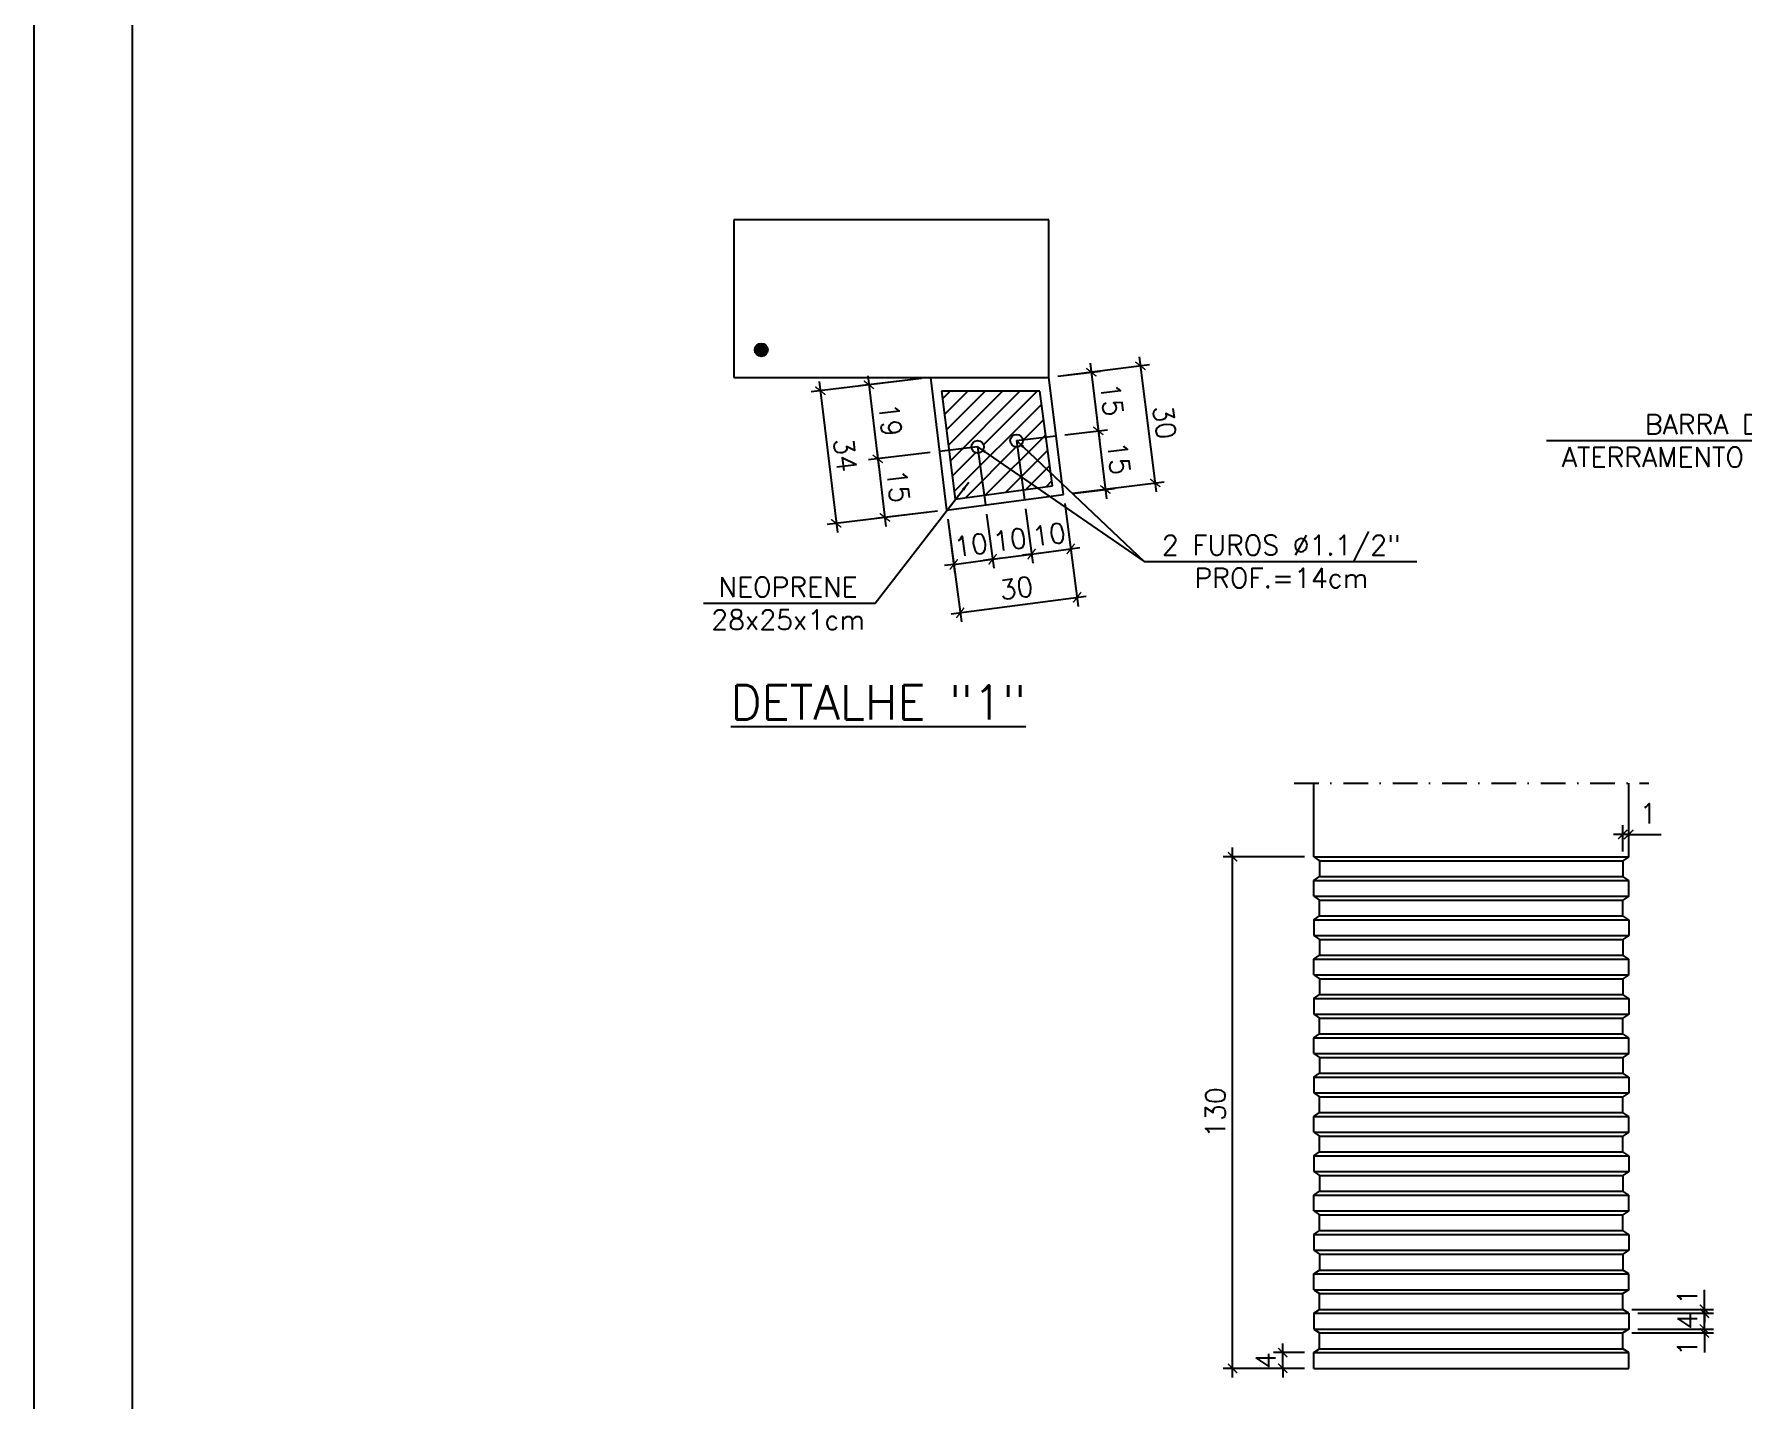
# Model space of a CAD drawing. Header units: centimetres. Extents: x 1658 to 19651, y 8082 to 11444.
# Drawn here: x 4286 to 5588, y 8950 to 9991 of the extents above; entities that cross this region are included whole.
import ezdxf

# ---------------------------------------------------------------- set-up
doc = ezdxf.new("R2010")
doc.units = ezdxf.units.CM
doc.header["$LTSCALE"] = 50
doc.header["$MEASUREMENT"] = 0
doc.header["$PDMODE"] = 67
doc.linetypes.add('DASHDOT', pattern=[1, 0.5, -0.25, 0, -0.25])
for name, color, linetype in [('COTAS-PRECON', 1, 'Continuous'), ('FORMATO-PRECON', 2, 'Continuous'), ('HACHURAS-PRECON', 1, 'Continuous'), ('LINHA CENTRO-PRECON', 1, 'DASHDOT'), ('LINHA-01-PRECON', 1, 'Continuous'), ('LINHA-02-PRECON', 2, 'Continuous'), ('LINHA-03-PRECON', 3, 'Continuous'), ('LINHA-04-PRECON', 4, 'Continuous'), ('填充', 7, 'Continuous')]:
    doc.layers.add(name, color=color, linetype=linetype)
doc.styles.get("Standard").update_dxf_attribs({"font": 'romans.shx'})
doc.dimstyles.new('ESC75-25', dxfattribs={"dimscale": 0, "dimtxt": 15, "dimasz": 7, "dimexe": 7, "dimexo": 7, "dimgap": 5.5, "dimtad": 1, "dimdec": 1, "dimlfac": 0.333333, "dimdsep": 46, "dimtxsty": 'Standard', "dimblk": 'ARCHTICK', "dimcen": 0.1, "dimdle": 7, "dimclrd": 256, "dimclre": 256, "dimclrt": 2, "dimadec": 0, "dimazin": 0, "dimtfac": 1, "dimtdec": 1, "dimtix": 1, "dimtmove": 2, "dimatfit": 3, "dimfxl": 1, "dimarcsym": 0})
doc.dimstyles.new('ESC75-75', dxfattribs={"dimscale": 0, "dimtxt": 15, "dimasz": 7, "dimexe": 7, "dimexo": 7, "dimgap": 5.5, "dimtad": 1, "dimdec": 1, "dimdsep": 46, "dimtxsty": 'Standard', "dimblk": 'ARCHTICK', "dimcen": 0.1, "dimdle": 7, "dimclrd": 256, "dimclre": 256, "dimclrt": 2, "dimadec": 0, "dimazin": 0, "dimtfac": 1, "dimtdec": 1, "dimtix": 1, "dimtmove": 2, "dimatfit": 3, "dimfxl": 1, "dimarcsym": 0})

# ---------------------------------------------------------------- blocks, each defined once
blk = doc.blocks.new('_ArchTick')
at = {"color": 0, "linetype": 'ByBlock', "const_width": 0.15}
blk.add_lwpolyline([(-0.5, -0.5), (0.5, 0.5)], dxfattribs=at)
blk = doc.blocks.new('*D9')
at = {"layer": 'Defpoints', "color": 0, "transparency": 16777216}
for p in [(5501, 9016.1), (5558.7, 9016.1), (5501, 9004.1)]:
    blk.add_point(p, dxfattribs=at)
at = {"layer": 'LINHA-01-PRECON', "lineweight": -2, "transparency": 16777216}
for p, q in [((5508, 9016.1), (5565.7, 9016.1)), ((5558.7, 9016.1), (5558.7, 9023.1)), ((5558.7, 9004.1), (5558.7, 9016.1)), ((5508, 9004.1), (5565.7, 9004.1)), ((5558.7, 9004.1), (5558.7, 8997.1))]:
    blk.add_line(p, q, dxfattribs=at)
at = {"layer": 'LINHA-01-PRECON', "lineweight": -2, "transparency": 16777216, "xscale": 7, "yscale": 7, "zscale": 7}
for p, rotation in [((5558.7, 9016.1), 270), ((5558.7, 9004.1), 90)]:
    blk.add_blockref('_ArchTick', p, dxfattribs=dict(at, rotation=rotation))
at = {"layer": 'LINHA-01-PRECON', "color": 2, "transparency": 16777216, "insert": (5545.7, 9010.1), "char_height": 15, "attachment_point": 5, "rotation": 90}
blk.add_mtext('4', dxfattribs=at)
blk = doc.blocks.new('*D10')
at = {"layer": 'Defpoints', "color": 0, "transparency": 16777216}
for p in [(5496.5, 9001.1), (5501, 9004.1), (5558.7, 9001.1)]:
    blk.add_point(p, dxfattribs=at)
at = {"layer": 'LINHA-01-PRECON', "lineweight": -2, "transparency": 16777216}
for p, q in [((5558.7, 9004.1), (5558.7, 9011.1)), ((5503.5, 9001.1), (5565.7, 9001.1)), ((5508, 9004.1), (5565.7, 9004.1)), ((5558.7, 9004.1), (5558.7, 9001.1)), ((5558.7, 9001.1), (5558.7, 8994.1))]:
    blk.add_line(p, q, dxfattribs=at)
at = {"layer": 'LINHA-01-PRECON', "lineweight": -2, "transparency": 16777216, "xscale": 7, "yscale": 7, "zscale": 7}
for p, rotation in [((5558.7, 9004.1), 270), ((5558.7, 9001.1), 90)]:
    blk.add_blockref('_ArchTick', p, dxfattribs=dict(at, rotation=rotation))
at = {"layer": 'LINHA-01-PRECON', "color": 2, "transparency": 16777216, "insert": (5545.8, 8989.9), "char_height": 15, "attachment_point": 5, "rotation": 90}
blk.add_mtext('1', dxfattribs=at)
blk = doc.blocks.new('*D11')
at = {"layer": 'Defpoints', "color": 0, "transparency": 16777216}
for p in [(5496.5, 9381.1), (5501, 9381.1), (5496.5, 9361.1)]:
    blk.add_point(p, dxfattribs=at)
at = {"layer": 'LINHA-01-PRECON', "lineweight": -2, "transparency": 16777216}
for p, q in [((5496.5, 9381.1), (5489.5, 9381.1)), ((5496.5, 9368.1), (5496.5, 9388.1)), ((5501, 9381.1), (5496.5, 9381.1)), ((5501, 9381.1), (5508, 9381.1))]:
    blk.add_line(p, q, dxfattribs=at)
at = {"layer": 'LINHA-01-PRECON', "lineweight": -2, "transparency": 16777216, "xscale": 7, "yscale": 7, "zscale": 7}
blk.add_blockref('_ArchTick', (5496.5, 9381.1), dxfattribs=at)
at = {"layer": 'LINHA-01-PRECON', "lineweight": -2, "transparency": 16777216, "xscale": 7, "yscale": 7, "zscale": 7, "rotation": 180}
blk.add_blockref('_ArchTick', (5501, 9381.1), dxfattribs=at)
at = {"layer": 'LINHA-01-PRECON', "color": 2, "transparency": 16777216, "insert": (5516, 9397.1), "char_height": 15, "attachment_point": 5}
blk.add_mtext('1', dxfattribs=at)
blk = doc.blocks.new('*D12')
at = {"layer": 'Defpoints', "color": 0, "transparency": 16777216}
for p in [(5199.1, 9364.1), (5261, 9364.1), (5261, 8974.1)]:
    blk.add_point(p, dxfattribs=at)
at = {"layer": 'LINHA-01-PRECON', "lineweight": -2, "transparency": 16777216}
for p, q in [((5254, 9364.1), (5192.1, 9364.1)), ((5199.1, 8967.1), (5199.1, 9371.1)), ((5254, 8974.1), (5192.1, 8974.1))]:
    blk.add_line(p, q, dxfattribs=at)
at = {"layer": 'LINHA-01-PRECON', "lineweight": -2, "transparency": 16777216, "xscale": 7, "yscale": 7, "zscale": 7}
for p, rotation in [((5199.1, 9364.1), 90), ((5199.1, 8974.1), 270)]:
    blk.add_blockref('_ArchTick', p, dxfattribs=dict(at, rotation=rotation))
at = {"layer": 'LINHA-01-PRECON', "color": 2, "transparency": 16777216, "insert": (5186.1, 9169.1), "char_height": 15, "attachment_point": 5, "rotation": 90}
blk.add_mtext('\\A1;130', dxfattribs=at)
blk = doc.blocks.new('*D13')
at = {"layer": 'Defpoints', "color": 0, "transparency": 16777216}
for p in [(5496.5, 9019.1), (5501, 9016.1), (5558.7, 9019.1)]:
    blk.add_point(p, dxfattribs=at)
at = {"layer": 'LINHA-01-PRECON', "lineweight": -2, "transparency": 16777216}
for p, q in [((5558.7, 9019.1), (5558.7, 9026.1)), ((5503.5, 9019.1), (5565.7, 9019.1)), ((5508, 9016.1), (5565.7, 9016.1)), ((5558.7, 9016.1), (5558.7, 9019.1)), ((5558.7, 9016.1), (5558.7, 9009.1))]:
    blk.add_line(p, q, dxfattribs=at)
at = {"layer": 'LINHA-01-PRECON', "lineweight": -2, "transparency": 16777216, "xscale": 7, "yscale": 7, "zscale": 7}
for p, rotation in [((5558.7, 9019.1), 270), ((5558.7, 9016.1), 90)]:
    blk.add_blockref('_ArchTick', p, dxfattribs=dict(at, rotation=rotation))
at = {"layer": 'LINHA-01-PRECON', "color": 2, "transparency": 16777216, "insert": (5545.8, 9028.8), "char_height": 15, "attachment_point": 5, "rotation": 90}
blk.add_mtext('1', dxfattribs=at)
blk = doc.blocks.new('*D8')
at = {"layer": 'Defpoints', "color": 0, "transparency": 16777216}
for p in [(5237.4, 8986.1), (5261, 8986.1), (5261, 8974.1)]:
    blk.add_point(p, dxfattribs=at)
at = {"layer": 'LINHA-01-PRECON', "lineweight": -2, "transparency": 16777216}
for p, q in [((5254, 8986.1), (5230.4, 8986.1)), ((5237.4, 8986.1), (5237.4, 8993.1)), ((5237.4, 8974.1), (5237.4, 8986.1)), ((5254, 8974.1), (5230.4, 8974.1)), ((5237.4, 8974.1), (5237.4, 8967.1))]:
    blk.add_line(p, q, dxfattribs=at)
at = {"layer": 'LINHA-01-PRECON', "lineweight": -2, "transparency": 16777216, "xscale": 7, "yscale": 7, "zscale": 7}
for p, rotation in [((5237.4, 8986.1), 270), ((5237.4, 8974.1), 90)]:
    blk.add_blockref('_ArchTick', p, dxfattribs=dict(at, rotation=rotation))
at = {"layer": 'LINHA-01-PRECON', "color": 2, "transparency": 16777216, "insert": (5224.4, 8980.1), "char_height": 15, "attachment_point": 5, "rotation": 90}
blk.add_mtext('4', dxfattribs=at)
blk = doc.blocks.new('A$C2E607E54')
at = {"layer": 'FORMATO-PRECON'}
blk.add_lwpolyline([(0, 4200), (2970, 4200), (2970, 0), (0, 0)], close=True, dxfattribs=at)
at = {"layer": 'FORMATO-PRECON', "color": 6}
blk.add_lwpolyline([(100, 3950), (2870, 3950), (2870, 100), (100, 100)], close=True, dxfattribs=at)
blk = doc.blocks.new('*D135')
at = {"layer": 'Defpoints', "color": 0, "transparency": 16777216}
for p in [(4969, 9729.6), (4928.8, 9667.4), (4975.8, 9673.1)]:
    blk.add_point(p, dxfattribs=at)
at = {"layer": 'LINHA-01-PRECON', "lineweight": -2, "transparency": 16777216}
for p, q in [((4962, 9728.7), (4915, 9723)), ((4921.1, 9730.8), (4929.6, 9660.5)), ((4968.8, 9672.3), (4921.8, 9666.6))]:
    blk.add_line(p, q, dxfattribs=at)
at = {"layer": 'LINHA-01-PRECON', "lineweight": -2, "transparency": 16777216, "xscale": 7, "yscale": 7, "zscale": 7}
for p, rotation in [((4922, 9723.9), 96.88583592208929), ((4928.8, 9667.4), 276.8858359220893)]:
    blk.add_blockref('_ArchTick', p, dxfattribs=dict(at, rotation=rotation))
at = {"layer": 'LINHA-01-PRECON', "color": 2, "transparency": 16777216, "insert": (4938.3, 9697.2), "char_height": 15, "attachment_point": 5, "rotation": 276.8858}
blk.add_mtext('19', dxfattribs=at)
blk = doc.blocks.new('*D136')
at = {"layer": 'Defpoints', "color": 0, "transparency": 16777216}
for p in [(4975.8, 9673.1), (4981.2, 9628.4), (4934.2, 9622.8)]:
    blk.add_point(p, dxfattribs=at)
at = {"layer": 'LINHA-01-PRECON', "lineweight": -2, "transparency": 16777216}
for p, q in [((4968.8, 9672.3), (4921.8, 9666.6)), ((4928, 9674.4), (4935, 9615.8)), ((4974.2, 9627.6), (4927.2, 9621.9))]:
    blk.add_line(p, q, dxfattribs=at)
at = {"layer": 'LINHA-01-PRECON', "lineweight": -2, "transparency": 16777216, "xscale": 7, "yscale": 7, "zscale": 7}
for p, rotation in [((4928.8, 9667.4), 96.86889750977387), ((4934.2, 9622.8), 276.8688975097739)]:
    blk.add_blockref('_ArchTick', p, dxfattribs=dict(at, rotation=rotation))
at = {"layer": 'LINHA-01-PRECON', "color": 2, "transparency": 16777216, "insert": (4944.4, 9646.7), "char_height": 15, "attachment_point": 5, "rotation": 276.8689}
blk.add_mtext('15', dxfattribs=at)
blk = doc.blocks.new('*D137')
at = {"layer": 'Defpoints', "color": 0, "transparency": 16777216}
for p in [(4969, 9729.6), (4981.2, 9628.4), (4897.1, 9618.3)]:
    blk.add_point(p, dxfattribs=at)
at = {"layer": 'LINHA-01-PRECON', "lineweight": -2, "transparency": 16777216}
for p, q in [((4962, 9728.7), (4878, 9718.6)), ((4884.1, 9726.4), (4898, 9611.3)), ((4974.2, 9627.6), (4890.2, 9617.5))]:
    blk.add_line(p, q, dxfattribs=at)
at = {"layer": 'LINHA-01-PRECON', "lineweight": -2, "transparency": 16777216, "xscale": 7, "yscale": 7, "zscale": 7}
for p, rotation in [((4885, 9719.4), 96.87416831365948), ((4897.1, 9618.3), 276.8741683136595)]:
    blk.add_blockref('_ArchTick', p, dxfattribs=dict(at, rotation=rotation))
at = {"layer": 'LINHA-01-PRECON', "color": 2, "transparency": 16777216, "insert": (4904, 9670.4), "char_height": 15, "attachment_point": 5, "rotation": 276.8742}
blk.add_mtext('34', dxfattribs=at)
blk = doc.blocks.new('*D138')
at = {"layer": 'Defpoints', "color": 0, "transparency": 16777216}
for p in [(5059, 9729.6), (5096.8, 9688.8), (5064.4, 9684.9)]:
    blk.add_point(p, dxfattribs=at)
at = {"layer": 'LINHA-01-PRECON', "lineweight": -2, "transparency": 16777216}
for p, q in [((5090.7, 9740.4), (5097.7, 9681.8)), ((5066, 9730.4), (5098.4, 9734.3)), ((5071.3, 9685.7), (5103.8, 9689.6))]:
    blk.add_line(p, q, dxfattribs=at)
at = {"layer": 'LINHA-01-PRECON', "lineweight": -2, "transparency": 16777216, "xscale": 7, "yscale": 7, "zscale": 7}
for p, rotation in [((5091.5, 9733.5), 96.82720125904302), ((5096.8, 9688.8), 276.827201259043)]:
    blk.add_blockref('_ArchTick', p, dxfattribs=dict(at, rotation=rotation))
at = {"layer": 'LINHA-01-PRECON', "color": 2, "transparency": 16777216, "insert": (5107.1, 9712.7), "char_height": 15, "attachment_point": 5, "rotation": 276.8272}
blk.add_mtext('15', dxfattribs=at)
blk = doc.blocks.new('*D139')
at = {"layer": 'Defpoints', "color": 0, "transparency": 16777216}
for p in [(5064.4, 9684.9), (5070.3, 9640.3), (5102.2, 9644.1)]:
    blk.add_point(p, dxfattribs=at)
at = {"layer": 'LINHA-01-PRECON', "lineweight": -2, "transparency": 16777216}
for p, q in [((5071.3, 9685.7), (5103.8, 9689.6)), ((5096, 9695.7), (5103, 9637.1)), ((5077.2, 9641.1), (5109.1, 9644.9))]:
    blk.add_line(p, q, dxfattribs=at)
at = {"layer": 'LINHA-01-PRECON', "lineweight": -2, "transparency": 16777216, "xscale": 7, "yscale": 7, "zscale": 7}
for p, rotation in [((5096.8, 9688.8), 96.80809881731928), ((5102.2, 9644.1), 276.8080988173193)]:
    blk.add_blockref('_ArchTick', p, dxfattribs=dict(at, rotation=rotation))
at = {"layer": 'LINHA-01-PRECON', "color": 2, "transparency": 16777216, "insert": (5112.4, 9668), "char_height": 15, "attachment_point": 5, "rotation": 276.8081}
blk.add_mtext('15', dxfattribs=at)
blk = doc.blocks.new('*D140')
at = {"layer": 'Defpoints', "color": 0, "transparency": 16777216}
for p in [(5059, 9729.6), (5140.2, 9649.1), (5070.3, 9640.3)]:
    blk.add_point(p, dxfattribs=at)
at = {"layer": 'LINHA-01-PRECON', "lineweight": -2, "transparency": 16777216}
for p, q in [((5128, 9745.3), (5141, 9642.2)), ((5065.9, 9730.4), (5135.8, 9739.3)), ((5077.2, 9641.2), (5147.1, 9650))]:
    blk.add_line(p, q, dxfattribs=at)
at = {"layer": 'LINHA-01-PRECON', "lineweight": -2, "transparency": 16777216, "xscale": 7, "yscale": 7, "zscale": 7}
for p, rotation in [((5128.9, 9738.4), 97.18993435920385), ((5140.2, 9649.1), 277.1899343592038)]:
    blk.add_blockref('_ArchTick', p, dxfattribs=dict(at, rotation=rotation))
at = {"layer": 'LINHA-01-PRECON', "color": 2, "transparency": 16777216, "insert": (5147.4, 9695.4), "char_height": 15, "attachment_point": 5, "rotation": 277.1899}
blk.add_mtext('30', dxfattribs=at)
blk = doc.blocks.new('*D387')
at = {"layer": 'Defpoints', "color": 0, "transparency": 16777216}
for p in [(4981.2, 9628.4), (5010.8, 9632.4), (5016.3, 9590.9)]:
    blk.add_point(p, dxfattribs=at)
at = {"layer": 'LINHA-01-PRECON', "lineweight": -2, "transparency": 16777216}
for p, q in [((5011.7, 9625.4), (5017.2, 9584)), ((4982.1, 9621.5), (4987.6, 9580.1)), ((4986.7, 9587), (4979.7, 9586.1)), ((4986.7, 9587), (5016.3, 9590.9)), ((5016.3, 9590.9), (5023.2, 9591.9))]:
    blk.add_line(p, q, dxfattribs=at)
at = {"layer": 'LINHA-01-PRECON', "lineweight": -2, "transparency": 16777216, "xscale": 7, "yscale": 7, "zscale": 7}
for p, rotation in [((4986.7, 9587), 7.577759405903439), ((5016.3, 9590.9), 187.5777594059035)]:
    blk.add_blockref('_ArchTick', p, dxfattribs=dict(at, rotation=rotation))
at = {"layer": 'LINHA-01-PRECON', "color": 2, "transparency": 16777216, "insert": (4999.8, 9601.8), "char_height": 15, "attachment_point": 5, "rotation": 7.5778}
blk.add_mtext('10', dxfattribs=at)
blk = doc.blocks.new('*D388')
at = {"layer": 'Defpoints', "color": 0, "transparency": 16777216}
for p in [(5040.5, 9636.3), (5010.8, 9632.4), (5046, 9594.9)]:
    blk.add_point(p, dxfattribs=at)
at = {"layer": 'LINHA-01-PRECON', "lineweight": -2, "transparency": 16777216}
for p, q in [((5011.7, 9625.4), (5017.2, 9584)), ((5041.4, 9629.4), (5046.9, 9587.9)), ((5016.3, 9590.9), (5009.3, 9590)), ((5016.3, 9590.9), (5046, 9594.9)), ((5046, 9594.9), (5053, 9595.8))]:
    blk.add_line(p, q, dxfattribs=at)
at = {"layer": 'LINHA-01-PRECON', "lineweight": -2, "transparency": 16777216, "xscale": 7, "yscale": 7, "zscale": 7}
for p, rotation in [((5046, 9594.9), 187.5777594059035), ((5016.3, 9590.9), 7.577759405903439)]:
    blk.add_blockref('_ArchTick', p, dxfattribs=dict(at, rotation=rotation))
at = {"layer": 'LINHA-01-PRECON', "color": 2, "transparency": 16777216, "insert": (5029.4, 9605.8), "char_height": 15, "attachment_point": 5, "rotation": 7.5778}
blk.add_mtext('10', dxfattribs=at)
blk = doc.blocks.new('*D389')
at = {"layer": 'Defpoints', "color": 0, "transparency": 16777216}
for p in [(5040.5, 9636.3), (5070.3, 9640.3), (5075.8, 9598.8)]:
    blk.add_point(p, dxfattribs=at)
at = {"layer": 'LINHA-01-PRECON', "lineweight": -2, "transparency": 16777216}
for p, q in [((5041.4, 9629.4), (5046.9, 9587.9)), ((5071.2, 9633.3), (5076.7, 9591.9)), ((5046, 9594.9), (5075.8, 9598.8)), ((5075.8, 9598.8), (5082.7, 9599.8)), ((5046, 9594.9), (5039.1, 9594))]:
    blk.add_line(p, q, dxfattribs=at)
at = {"layer": 'LINHA-01-PRECON', "lineweight": -2, "transparency": 16777216, "xscale": 7, "yscale": 7, "zscale": 7}
for p, rotation in [((5046, 9594.9), 7.577759405903439), ((5075.8, 9598.8), 187.5777594059035)]:
    blk.add_blockref('_ArchTick', p, dxfattribs=dict(at, rotation=rotation))
at = {"layer": 'LINHA-01-PRECON', "color": 2, "transparency": 16777216, "insert": (5059.2, 9609.8), "char_height": 15, "attachment_point": 5, "rotation": 7.5778}
blk.add_mtext('10', dxfattribs=at)
blk = doc.blocks.new('*D390')
at = {"layer": 'Defpoints', "color": 0, "transparency": 16777216}
for p in [(5070.3, 9640.3), (4981.2, 9628.4), (5080.7, 9561.9)]:
    blk.add_point(p, dxfattribs=at)
at = {"layer": 'LINHA-01-PRECON', "lineweight": -2, "transparency": 16777216}
for p, q in [((5071.2, 9633.3), (5081.6, 9555)), ((4982.1, 9621.5), (4992.5, 9543.1)), ((4984.7, 9549.2), (5087.6, 9562.8))]:
    blk.add_line(p, q, dxfattribs=at)
at = {"layer": 'LINHA-01-PRECON', "lineweight": -2, "transparency": 16777216, "xscale": 7, "yscale": 7, "zscale": 7}
for p, rotation in [((5080.7, 9561.9), 7.577759405909722), ((4991.6, 9550.1), 187.5777594059097)]:
    blk.add_blockref('_ArchTick', p, dxfattribs=dict(at, rotation=rotation))
at = {"layer": 'LINHA-01-PRECON', "color": 2, "transparency": 16777216, "insert": (5034.4, 9568.9), "char_height": 15, "attachment_point": 5, "rotation": 7.5778}
blk.add_mtext('30', dxfattribs=at)

msp = doc.modelspace()

# ---------------------------------------------------------------- hatches: boundary and pattern name
at = {"layer": 'LINHA-04-PRECON'}
h = msp.add_hatch(color=256, dxfattribs=at)
h.dxf.hatch_style = 1
edge = h.paths.add_edge_path()
edge.add_arc((4840, 9750.56), 4.95, 0, 360)
at = {"layer": '填充'}
h = msp.add_hatch(dxfattribs=at)
h.set_pattern_fill('ANSI31', color=1, scale=75)
h.set_pattern_definition([(45, (8859.934, 9750.047), (-6.629126, 6.629126), [])])
h.paths.add_polyline_path([(4977.42, 9719.06), (4987.74, 9636.75), (5061.94, 9646.85), (5052.34, 9719.06)])
h.paths.add_polyline_path([(5009.67, 9676.61, -1), (5000.07, 9676.61, -1)], flags=16)
h.paths.add_polyline_path([(5039.31, 9681.33, -1), (5029.71, 9681.33, -1)], flags=16)

# ---------------------------------------------------------------- linework, layer by layer
at = {"layer": 'LINHA CENTRO-PRECON', "ltscale": 0.75}
msp.add_line((5246.02, 9420.17), (5516.34, 9420.17), dxfattribs=at)
at = {"layer": 'LINHA-01-PRECON'}
for p, q in [((5004.87, 9676.61), (4975.79, 9673.11)), ((5004.87, 9676.61), (5010.75, 9632.36)), ((5034.51, 9681.33), (5064.35, 9684.89)), ((5034.51, 9681.33), (5040.5, 9636.32)), ((5501.02, 9381.1), (5525.77, 9381.1)), ((5261.02, 9364.08), (5501.02, 9364.08)), ((5265.52, 9361.08), (5496.52, 9361.08)), ((5261.02, 9346.08), (5501.02, 9346.08)), ((5265.52, 9349.08), (5496.52, 9349.08)), ((5261.02, 9334.08), (5501.02, 9334.08)), ((5265.52, 9331.08), (5496.52, 9331.08)), ((5261.02, 9316.08), (5501.02, 9316.08)), ((5265.52, 9319.08), (5496.52, 9319.08)), ((5261.02, 9304.08), (5501.02, 9304.08)), ((5265.52, 9301.08), (5496.52, 9301.08)), ((5261.02, 9286.08), (5501.02, 9286.08)), ((5265.52, 9289.08), (5496.52, 9289.08)), ((5261.02, 9274.08), (5501.02, 9274.08)), ((5265.52, 9271.08), (5496.52, 9271.08)), ((5265.52, 9259.08), (5496.52, 9259.08)), ((5261.02, 9256.08), (5501.02, 9256.08)), ((5261.02, 9244.08), (5501.02, 9244.08)), ((5265.52, 9241.08), (5496.52, 9241.08)), ((5261.02, 9226.08), (5501.02, 9226.08)), ((5265.52, 9229.08), (5496.52, 9229.08)), ((5261.02, 9214.08), (5501.02, 9214.08)), ((5265.52, 9211.08), (5496.52, 9211.08)), ((5261.02, 9196.08), (5501.02, 9196.08)), ((5265.52, 9199.08), (5496.52, 9199.08)), ((5261.02, 9184.08), (5501.02, 9184.08)), ((5265.52, 9181.08), (5496.52, 9181.08)), ((5265.52, 9169.08), (5496.52, 9169.08)), ((5261.02, 9166.08), (5501.02, 9166.08)), ((5261.02, 9154.08), (5501.02, 9154.08)), ((5265.52, 9151.08), (5496.52, 9151.08)), ((5261.02, 9136.08), (5501.02, 9136.08)), ((5265.52, 9139.08), (5496.52, 9139.08)), ((5261.02, 9124.08), (5501.02, 9124.08)), ((5265.52, 9121.08), (5496.52, 9121.08)), ((5261.02, 9106.08), (5501.02, 9106.08)), ((5265.52, 9109.08), (5496.52, 9109.08)), ((5261.02, 9094.08), (5501.02, 9094.08)), ((5265.52, 9091.08), (5496.52, 9091.08)), ((5261.02, 9076.08), (5501.02, 9076.08)), ((5265.52, 9079.08), (5496.52, 9079.08)), ((5261.02, 9064.08), (5501.02, 9064.08)), ((5265.52, 9061.08), (5496.52, 9061.08)), ((5261.02, 9046.08), (5501.02, 9046.08)), ((5265.52, 9049.08), (5496.52, 9049.08)), ((5261.02, 9034.08), (5501.02, 9034.08)), ((5265.52, 9031.08), (5496.52, 9031.08)), ((5558.74, 9019.08), (5558.74, 9034.04)), ((5261.02, 9016.08), (5501.02, 9016.08)), ((5265.52, 9019.08), (5496.52, 9019.08)), ((5261.02, 9004.08), (5501.02, 9004.08)), ((5265.52, 9001.08), (5496.52, 9001.08)), ((5558.74, 9001.08), (5558.74, 8986.12)), ((5261.02, 8986.08), (5501.02, 8986.08)), ((5265.52, 8989.08), (5496.52, 8989.08))]:
    msp.add_line(p, q, dxfattribs=at)
at = {"layer": 'LINHA-02-PRECON'}
for p, q in [((4968.98, 9729.56), (4981.17, 9628.43)), ((5070.27, 9640.28), (5059, 9729.56)), ((4977.42, 9719.06), (4987.74, 9636.75)), ((5052.34, 9719.06), (4977.42, 9719.06)), ((5061.94, 9646.85), (5052.34, 9719.06)), ((4981.17, 9628.43), (5070.27, 9640.28)), ((4987.74, 9636.75), (5061.94, 9646.85)), ((5261.02, 9364.08), (5261.02, 9420.17)), ((5501.02, 9364.08), (5501.02, 9420.17)), ((5261.02, 9364.08), (5265.52, 9361.08)), ((5501.02, 9364.08), (5496.52, 9361.08)), ((5265.52, 9361.08), (5265.52, 9349.08)), ((5496.52, 9361.08), (5496.52, 9349.08)), ((5261.02, 9346.08), (5265.52, 9349.08)), ((5261.02, 9334.08), (5261.02, 9346.08)), ((5501.02, 9346.08), (5496.52, 9349.08)), ((5501.02, 9334.08), (5501.02, 9346.08)), ((5261.02, 9334.08), (5265.52, 9331.08)), ((5265.52, 9319.08), (5265.52, 9331.08)), ((5501.02, 9334.08), (5496.52, 9331.08)), ((5496.52, 9319.08), (5496.52, 9331.08)), ((5261.02, 9316.08), (5265.52, 9319.08)), ((5261.02, 9316.08), (5261.02, 9304.08)), ((5501.02, 9316.08), (5496.52, 9319.08)), ((5501.02, 9316.08), (5501.02, 9304.08)), ((5261.02, 9304.08), (5265.52, 9301.08)), ((5265.52, 9301.08), (5265.52, 9289.08)), ((5501.02, 9304.08), (5496.52, 9301.08)), ((5496.52, 9301.08), (5496.52, 9289.08)), ((5261.02, 9286.08), (5265.52, 9289.08)), ((5261.02, 9274.08), (5261.02, 9286.08)), ((5501.02, 9286.08), (5496.52, 9289.08)), ((5501.02, 9274.08), (5501.02, 9286.08)), ((5261.02, 9274.08), (5265.52, 9271.08)), ((5501.02, 9274.08), (5496.52, 9271.08)), ((5261.02, 9256.08), (5265.52, 9259.08)), ((5265.52, 9271.08), (5265.52, 9259.08)), ((5496.52, 9271.08), (5496.52, 9259.08)), ((5501.02, 9256.08), (5496.52, 9259.08)), ((5261.02, 9256.08), (5261.02, 9244.08)), ((5501.02, 9256.08), (5501.02, 9244.08)), ((5261.02, 9244.08), (5265.52, 9241.08)), ((5265.52, 9229.08), (5265.52, 9241.08)), ((5501.02, 9244.08), (5496.52, 9241.08)), ((5496.52, 9229.08), (5496.52, 9241.08)), ((5261.02, 9226.08), (5265.52, 9229.08)), ((5261.02, 9214.08), (5261.02, 9226.08)), ((5501.02, 9226.08), (5496.52, 9229.08)), ((5501.02, 9214.08), (5501.02, 9226.08)), ((5261.02, 9214.08), (5265.52, 9211.08)), ((5265.52, 9211.08), (5265.52, 9199.08)), ((5501.02, 9214.08), (5496.52, 9211.08)), ((5496.52, 9211.08), (5496.52, 9199.08)), ((5261.02, 9196.08), (5265.52, 9199.08)), ((5261.02, 9196.08), (5261.02, 9184.08)), ((5501.02, 9196.08), (5496.52, 9199.08)), ((5501.02, 9196.08), (5501.02, 9184.08)), ((5261.02, 9184.08), (5265.52, 9181.08)), ((5265.52, 9169.08), (5265.52, 9181.08)), ((5501.02, 9184.08), (5496.52, 9181.08)), ((5496.52, 9169.08), (5496.52, 9181.08)), ((5261.02, 9166.08), (5265.52, 9169.08)), ((5501.02, 9166.08), (5496.52, 9169.08)), ((5261.02, 9154.08), (5261.02, 9166.08)), ((5501.02, 9154.08), (5501.02, 9166.08)), ((5261.02, 9154.08), (5265.52, 9151.08)), ((5265.52, 9139.08), (5265.52, 9151.08)), ((5501.02, 9154.08), (5496.52, 9151.08)), ((5496.52, 9139.08), (5496.52, 9151.08)), ((5261.02, 9136.08), (5265.52, 9139.08)), ((5261.02, 9136.08), (5261.02, 9124.08)), ((5501.02, 9136.08), (5496.52, 9139.08)), ((5501.02, 9136.08), (5501.02, 9124.08)), ((5261.02, 9124.08), (5265.52, 9121.08)), ((5265.52, 9121.08), (5265.52, 9109.08)), ((5501.02, 9124.08), (5496.52, 9121.08)), ((5496.52, 9121.08), (5496.52, 9109.08)), ((5261.02, 9106.08), (5265.52, 9109.08)), ((5261.02, 9094.08), (5261.02, 9106.08)), ((5501.02, 9106.08), (5496.52, 9109.08)), ((5501.02, 9094.08), (5501.02, 9106.08)), ((5261.02, 9094.08), (5265.52, 9091.08)), ((5265.52, 9079.08), (5265.52, 9091.08)), ((5501.02, 9094.08), (5496.52, 9091.08)), ((5496.52, 9079.08), (5496.52, 9091.08)), ((5261.02, 9076.08), (5265.52, 9079.08)), ((5261.02, 9076.08), (5261.02, 9064.08)), ((5501.02, 9076.08), (5496.52, 9079.08)), ((5501.02, 9076.08), (5501.02, 9064.08)), ((5261.02, 9064.08), (5265.52, 9061.08)), ((5501.02, 9064.08), (5496.52, 9061.08)), ((5265.52, 9061.08), (5265.52, 9049.08)), ((5496.52, 9061.08), (5496.52, 9049.08)), ((5261.02, 9046.08), (5265.52, 9049.08)), ((5261.02, 9034.08), (5261.02, 9046.08)), ((5501.02, 9046.08), (5496.52, 9049.08)), ((5501.02, 9034.08), (5501.02, 9046.08)), ((5261.02, 9034.08), (5265.52, 9031.08)), ((5265.52, 9019.08), (5265.52, 9031.08)), ((5501.02, 9034.08), (5496.52, 9031.08)), ((5496.52, 9019.08), (5496.52, 9031.08)), ((5261.02, 9016.08), (5265.52, 9019.08)), ((5261.02, 9016.08), (5261.02, 9004.08)), ((5501.02, 9016.08), (5496.52, 9019.08)), ((5501.02, 9016.08), (5501.02, 9004.08)), ((5261.02, 9004.08), (5265.52, 9001.08)), ((5265.52, 8989.08), (5265.52, 9001.08)), ((5501.02, 9004.08), (5496.52, 9001.08)), ((5496.52, 8989.08), (5496.52, 9001.08)), ((5261.02, 8986.08), (5265.52, 8989.08)), ((5261.02, 8974.08), (5261.02, 8986.08)), ((5501.02, 8986.08), (5496.52, 8989.08)), ((5501.02, 8974.08), (5501.02, 8986.08))]:
    msp.add_line(p, q, dxfattribs=at)
at = {"layer": 'LINHA-02-PRECON', "extrusion": (0, 1, 0)}
msp.add_line((5261.02, 8974.08), (5501.02, 8974.08), dxfattribs=at)
at = {"layer": 'LINHA-02-PRECON'}
for centre in [(5004.87, 9676.61), (5034.51, 9681.33)]:
    msp.add_circle(centre, 4.8, dxfattribs=at)
at = {"layer": 'LINHA-03-PRECON'}
for p, q in [((4819, 9849.56), (4819, 9729.56)), ((5059, 9849.56), (4819, 9849.56)), ((5059, 9729.56), (5059, 9849.56)), ((4819, 9729.56), (5059, 9729.56))]:
    msp.add_line(p, q, dxfattribs=at)
at = {"layer": 'LINHA-04-PRECON'}
msp.add_circle((4840, 9750.56), 4.95, dxfattribs=at)

# ---------------------------------------------------------------- block references
at = {"layer": 'HACHURAS-PRECON', "xscale": 0.7499999999999996, "yscale": 0.7499999999999996, "zscale": 0.7499999999999996}
msp.add_blockref('A$C2E607E54', (4285.86, 8293.94), dxfattribs=at)

# ---------------------------------------------------------------- texts
at = {"layer": 'COTAS-PRECON', "color": 2, "char_height": 15, "attachment_point": 5}
for s, insert in [('BARRA DE\\PATERRAMENTO %%C10mm', (5563.2, 9681.28)), ('\\A1;2 FUROS %%C1.1/2"\\PPROF.=14cm', (5236.28, 9589.16)), ('\\A1;NEOPRENE\\P28x25x1cm', (4860.37, 9557.28))]:
    msp.add_mtext(s, dxfattribs=dict(at, insert=insert))
at = {"layer": 'LINHA-01-PRECON', "color": 4, "insert": (4929.19, 9481.78), "char_height": 26.25, "attachment_point": 5}
msp.add_mtext('{\\LDETALHE "1"}', dxfattribs=at)

# ---------------------------------------------------------------- dimensions: what is measured, and where the dimension line sits
at = {"layer": 'LINHA-01-PRECON'}
for p1, p2, distance, override, picture, middle in [((5059, 9729.56), (5070.27, 9640.28), 70.45, {"dimscale": 1}, '*D140', (5147.43, 9695.36)), ((5059, 9729.56), (5064.35, 9684.89), 32.72, {"dimscale": 1}, '*D138', (5107.07, 9712.66)), ((4968.98, 9729.56), (4981.17, 9628.43), -84.63, {"dimscale": 1}, '*D137', (4903.96, 9670.42)), ((4968.98, 9729.56), (4975.79, 9673.11), -47.34, {"dimscale": 1}, '*D135', (4938.29, 9697.22)), ((4981.17, 9628.43), (5070.27, 9640.28), -79.04, {"dimscale": 1, "dimdec": 0}, '*D390', (5034.43, 9568.89)), ((4981.17, 9628.43), (5010.75, 9632.36), -41.8, {"dimscale": 1, "dimdec": 0}, '*D387', (4999.76, 9601.85))]:
    dim = msp.add_aligned_dim(p1=p1, p2=p2, distance=distance, dimstyle='ESC75-25', override=override, dxfattribs=at)
    dim.commit()
    dim.dimension.update_dxf_attribs({"geometry": picture, "text_midpoint": middle})
for base, p1, p2, angle, picture, middle in [((5102.17, 9644.09), (5064.35, 9684.89), (5070.27, 9640.28), 96.8081, '*D139', (5112.41, 9667.97)), ((4934.17, 9622.76), (4975.79, 9673.11), (4981.17, 9628.43), 96.8689, '*D136', (4944.39, 9646.66)), ((5046.01, 9594.89), (5010.75, 9632.36), (5040.5, 9636.32), 187.57776, '*D388', (5029.42, 9605.8)), ((5075.78, 9598.85), (5040.5, 9636.32), (5070.27, 9640.28), 187.57776, '*D389', (5059.18, 9609.75)), ((5558.74, 9016.08), (5501.02, 9004.08), (5501.02, 9016.08), 90, '*D9', (5545.74, 9010.08)), ((5237.36, 8986.08), (5261.02, 8974.08), (5261.02, 8986.08), 90, '*D8', (5224.36, 8980.08))]:
    dim = msp.add_linear_dim(base=base, p1=p1, p2=p2, angle=angle, dimstyle='ESC75-25', override={"dimscale": 1}, dxfattribs=at)
    dim.commit()
    dim.dimension.update_dxf_attribs({"geometry": picture, "text_midpoint": middle})
dim = msp.add_linear_dim(base=(5496.52, 9381.1), p1=(5501.02, 9381.1), p2=(5496.52, 9361.08), text='1', dimstyle='ESC75-25', override={"dimscale": 1}, dxfattribs=at)
dim.commit()
dim.dimension.update_dxf_attribs({"geometry": '*D11', "text_midpoint": (5515.98, 9397.11), "dimtype": 160})
dim = msp.add_linear_dim(base=(5199.1, 9364.08), p1=(5261.02, 8974.08), p2=(5261.02, 9364.08), angle=90, text='\\A1;<>', dimstyle='ESC75-25', override={"dimscale": 1}, dxfattribs=at)
dim.commit()
dim.dimension.update_dxf_attribs({"geometry": '*D12', "text_midpoint": (5186.1, 9169.08)})
for base, p1, p2, angle, picture, middle in [((5558.74, 9019.08), (5501.02, 9016.08), (5496.52, 9019.08), 90, '*D13', (5545.78, 9028.83)), ((5558.74, 9001.08), (5501.02, 9004.08), (5496.52, 9001.08), 270, '*D10', (5545.78, 8989.94))]:
    dim = msp.add_linear_dim(base=base, p1=p1, p2=p2, angle=angle, dimstyle='ESC75-25', override={"dimscale": 1}, dxfattribs=at)
    dim.commit()
    dim.dimension.update_dxf_attribs({"geometry": picture, "text_midpoint": middle, "dimtype": 160})

# ---------------------------------------------------------------- leaders
at = {"layer": 'COTAS-PRECON'}
for points in [[(5769.32, 9750.56), (5695.54, 9681.28), (5438.38, 9681.28)], [(5034.49, 9681.46), (5131.75, 9589.16), (5339.64, 9589.16)], [(4998.16, 9649.43), (4926.81, 9557.28), (4796.05, 9557.28)]]:
    msp.add_leader(points, dimstyle='ESC75-75', override={"dimscale": 1}, dxfattribs=at)
at = {"layer": 'LINHA-01-PRECON'}
msp.add_leader([(5004.87, 9676.61), (5131.75, 9589.16)], dimstyle='ESC75-25', override={"dimscale": 1}, dxfattribs=at)

doc.saveas('drawing.dxf')
